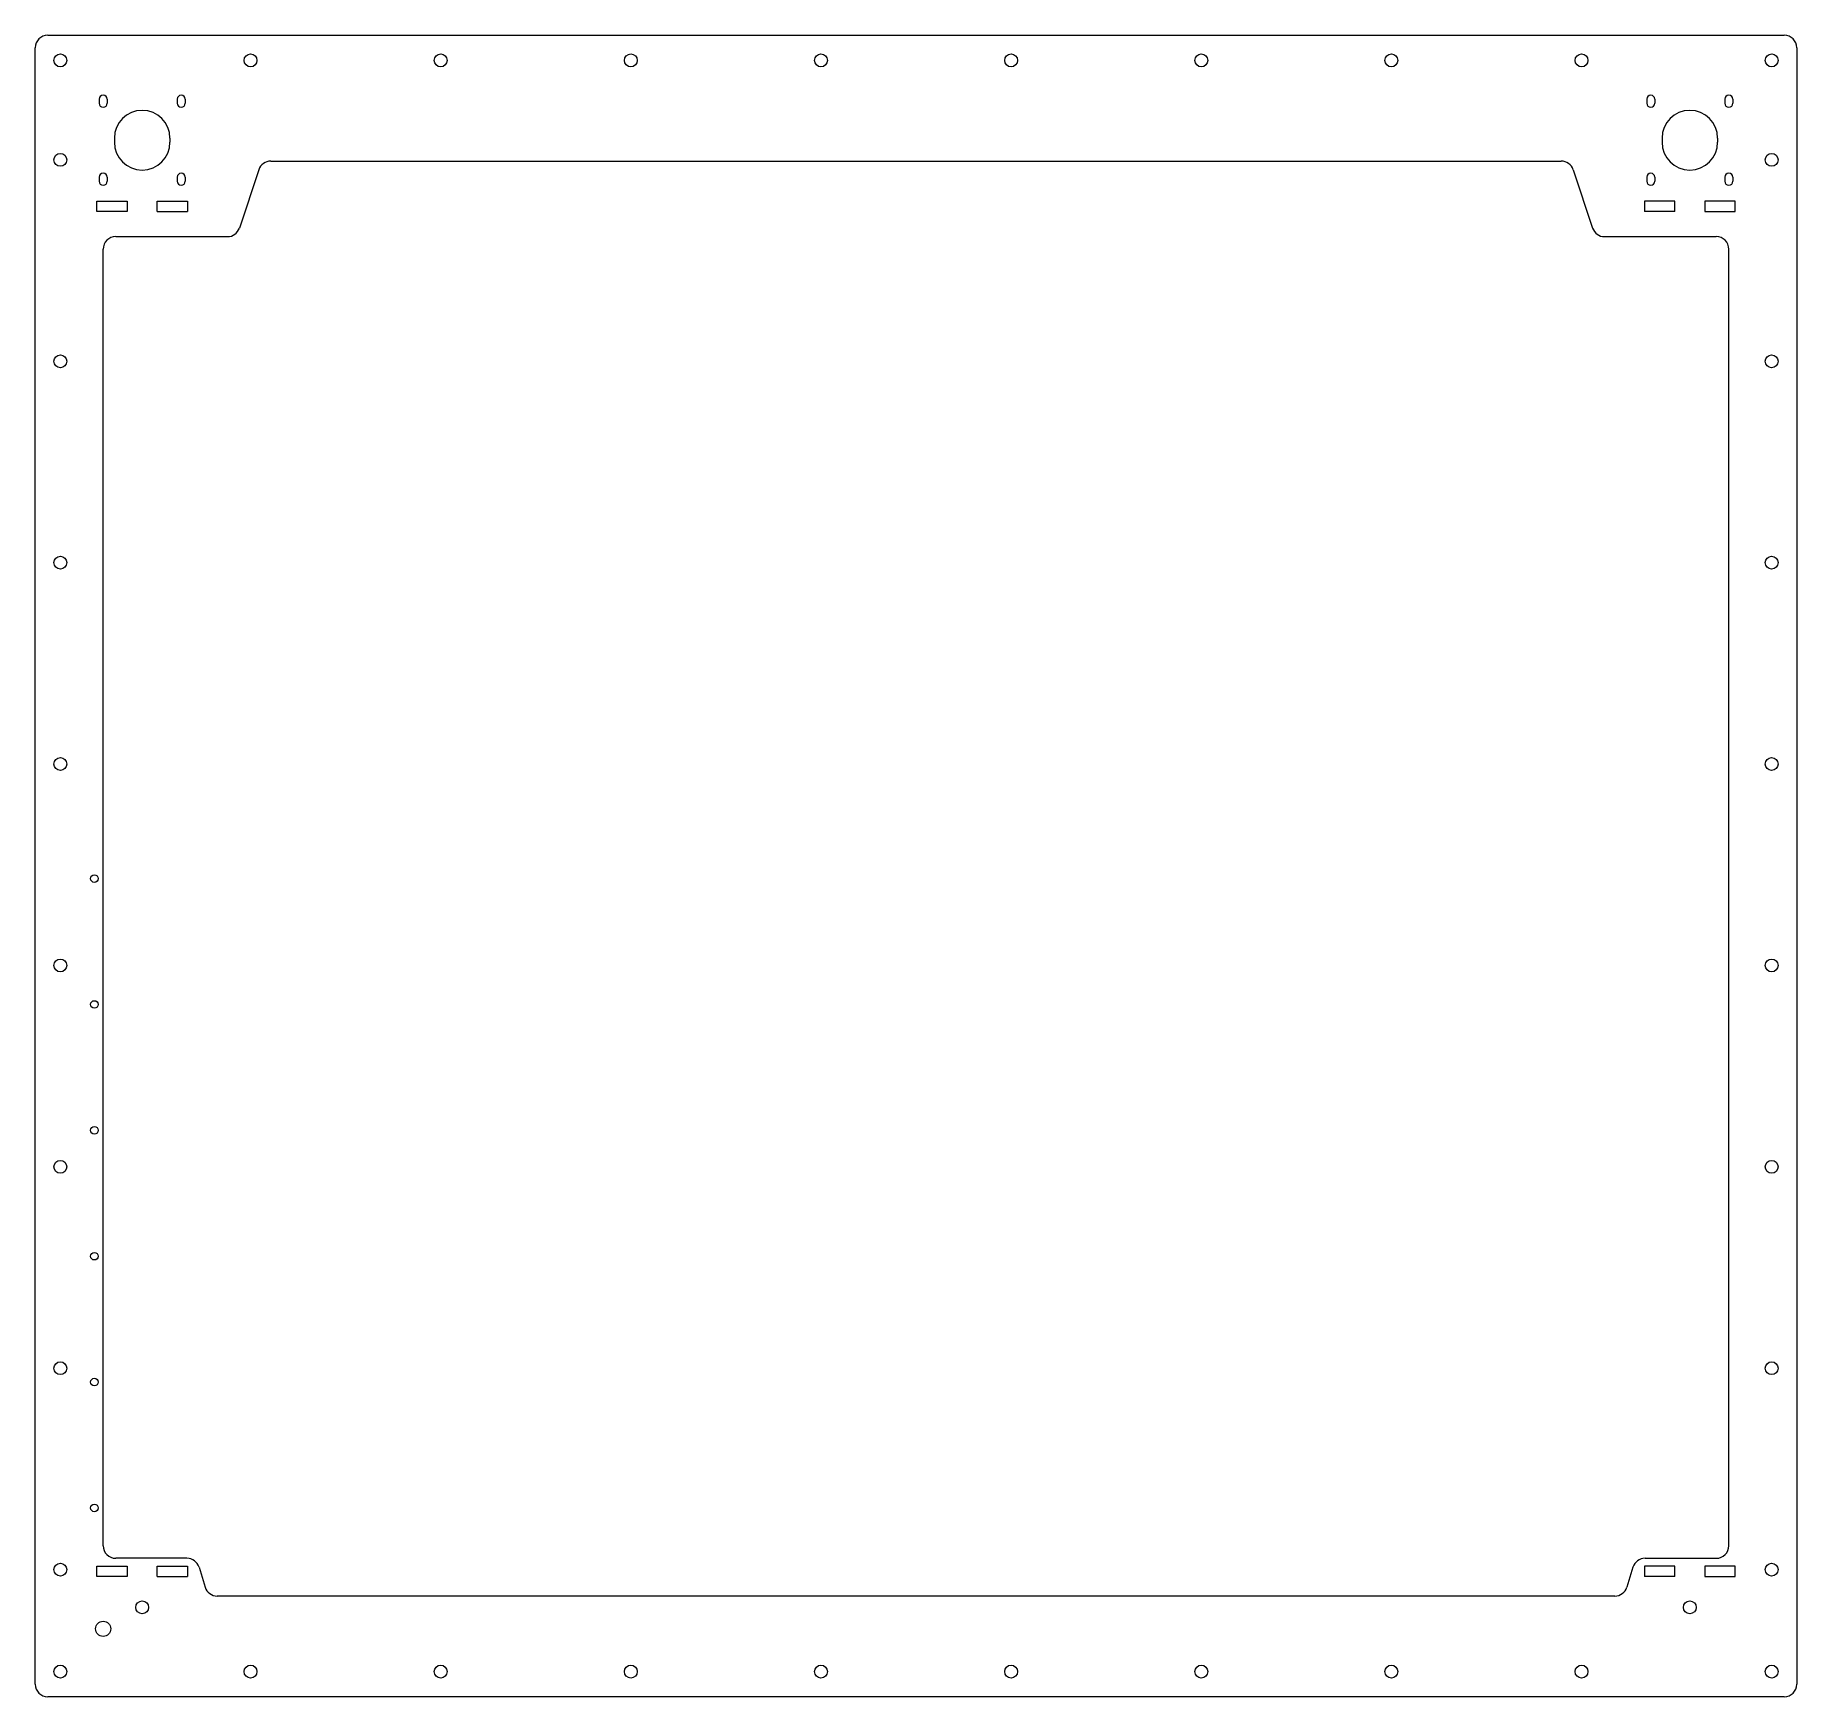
# Model space of a CAD drawing. Header units: millimetres. Extents: x -334 to 366, y -316 to 344.
import ezdxf

# ---------------------------------------------------------------- set-up
doc = ezdxf.new("R2010")
doc.units = ezdxf.units.MM

msp = doc.modelspace()

# ---------------------------------------------------------------- linework, layer by layer
at = {"color": 7, "linetype": 'Continuous', "lineweight": 15}
for p, q in [((-329.25, 344.25), (360.75, 344.25)), ((-334.25, -310.75), (-334.25, 339.25)), ((365.75, 339.25), (365.75, -310.75)), ((-308.85, 318.85), (-308.85, 317.25)), ((-305.65, 318.85), (-305.65, 317.25)), ((-277.85, 318.85), (-277.85, 317.25)), ((-274.65, 318.85), (-274.65, 317.25)), ((306.15, 318.85), (306.15, 317.25)), ((309.35, 318.85), (309.35, 317.25)), ((337.15, 318.85), (337.15, 317.25)), ((340.35, 318.85), (340.35, 317.25)), ((-302.8, 303.35), (-302.8, 301.75)), ((-280.7, 303.35), (-280.7, 301.75)), ((312.2, 303.35), (312.2, 301.75)), ((334.3, 303.35), (334.3, 301.75)), ((-240.65, 294.25), (272.15, 294.25)), ((-308.85, 287.85), (-308.85, 286.25)), ((-305.65, 287.85), (-305.65, 286.25)), ((-277.85, 287.85), (-277.85, 286.25)), ((-274.65, 287.85), (-274.65, 286.25)), ((-245.39, 290.83), (-253.11, 267.67)), ((276.89, 290.83), (284.61, 267.67)), ((306.15, 287.85), (306.15, 286.25)), ((309.35, 287.85), (309.35, 286.25)), ((337.15, 287.85), (337.15, 286.25)), ((340.35, 287.85), (340.35, 286.25)), ((-309.75, 278.35), (-297.75, 278.35)), ((-309.75, 274.25), (-309.75, 278.35)), ((-297.75, 274.25), (-309.75, 274.25)), ((-297.75, 278.35), (-297.75, 274.25)), ((-285.75, 274.25), (-285.75, 278.35)), ((-285.75, 278.35), (-273.75, 278.35)), ((-285.75, 274.25), (-273.75, 274.25)), ((-273.75, 278.35), (-273.75, 274.25)), ((317.25, 278.35), (305.25, 278.35)), ((305.25, 278.35), (305.25, 274.25)), ((317.25, 274.25), (305.25, 274.25)), ((317.25, 274.25), (317.25, 278.35)), ((341.25, 278.35), (329.25, 278.35)), ((329.25, 278.35), (329.25, 274.25)), ((329.25, 274.25), (341.25, 274.25)), ((341.25, 274.25), (341.25, 278.35)), ((-307.25, -255.75), (-307.25, 259.25)), ((-302.25, 264.25), (-257.85, 264.25)), ((289.35, 264.25), (333.75, 264.25)), ((338.75, -255.75), (338.75, 259.25)), ((-309.75, -263.86), (-297.75, -263.86)), ((-309.75, -267.96), (-309.75, -263.86)), ((-273.95, -260.75), (-302.25, -260.75)), ((-297.75, -263.86), (-297.75, -267.96)), ((-285.75, -267.96), (-285.75, -263.86)), ((-285.75, -263.86), (-273.75, -263.86)), ((-273.75, -263.86), (-273.75, -267.96)), ((-269.17, -264.28), (-266.73, -272.22)), ((300.67, -264.28), (298.23, -272.22)), ((317.25, -263.86), (305.25, -263.86)), ((305.25, -263.86), (305.25, -267.96)), ((305.45, -260.75), (333.75, -260.75)), ((317.25, -267.96), (317.25, -263.86)), ((341.25, -263.86), (329.25, -263.86)), ((329.25, -263.86), (329.25, -267.96)), ((341.25, -267.96), (341.25, -263.86)), ((-297.75, -267.96), (-309.75, -267.96)), ((-285.75, -267.96), (-273.75, -267.96)), ((317.25, -267.96), (305.25, -267.96)), ((329.25, -267.96), (341.25, -267.96)), ((293.45, -275.75), (-261.95, -275.75)), ((360.75, -315.75), (-329.25, -315.75))]:
    msp.add_line(p, q, dxfattribs=at)
for centre, radius in [((-324.25, 334.25), 2.55), ((-248.69, 334.25), 2.55), ((-173.13, 334.25), 2.55), ((-97.57, 334.25), 2.55), ((-22.01, 334.25), 2.55), ((53.55, 334.25), 2.55), ((129.11, 334.25), 2.55), ((204.67, 334.25), 2.55), ((280.23, 334.25), 2.55), ((355.79, 334.25), 2.55), ((-324.25, 294.75), 2.55), ((355.75, 294.75), 2.55), ((-324.25, 214.75), 2.55), ((355.75, 214.75), 2.55), ((-324.25, 134.75), 2.55), ((355.75, 134.75), 2.55), ((-324.25, 54.75), 2.55), ((355.75, 54.75), 2.55), ((-310.75, 9.25), 1.5), ((-324.25, -25.25), 2.55), ((355.75, -25.25), 2.55), ((-310.75, -40.75), 1.5), ((-310.75, -90.75), 1.5), ((-324.25, -105.25), 2.55), ((355.75, -105.25), 2.55), ((-310.75, -140.75), 1.5), ((-324.25, -185.25), 2.55), ((355.75, -185.25), 2.55), ((-310.75, -190.75), 1.5), ((-310.75, -240.75), 1.5), ((-324.25, -265.25), 2.55), ((355.75, -265.25), 2.55), ((-291.75, -280.25), 2.55), ((323.25, -280.25), 2.55), ((-307.25, -288.75), 3), ((-324.25, -305.75), 2.55), ((-248.69, -305.75), 2.55), ((-173.13, -305.75), 2.55), ((-97.57, -305.75), 2.55), ((-22.01, -305.75), 2.55), ((53.55, -305.75), 2.55), ((129.11, -305.75), 2.55), ((204.67, -305.75), 2.55), ((280.23, -305.75), 2.55), ((355.79, -305.75), 2.55)]:
    msp.add_circle(centre, radius, dxfattribs=at)
for centre, radius, start, end in [((-329.25, 339.25), 5, 90, 180), ((360.75, 339.25), 5, 0, 90), ((-307.25, 318.85), 1.6, 360, 180), ((-307.25, 317.25), 1.6, 180, 360), ((-276.25, 318.85), 1.6, 0, 180), ((-276.25, 317.25), 1.6, 180, 0), ((307.75, 318.85), 1.6, 360, 180), ((307.75, 317.25), 1.6, 180, 360), ((338.75, 318.85), 1.6, 360, 180), ((338.75, 317.25), 1.6, 180, 0), ((-291.75, 303.35), 11.05, 0, 180), ((323.25, 303.35), 11.05, 0, 180), ((-291.75, 301.75), 11.05, 180, 0), ((323.25, 301.75), 11.05, 180, 0), ((-240.65, 289.25), 5, 90, 161.56505), ((272.15, 289.25), 5, 18.43495, 90), ((-307.25, 287.85), 1.6, 0, 180), ((-276.25, 287.85), 1.6, 0, 180), ((307.75, 287.85), 1.6, 0, 180), ((338.75, 287.85), 1.6, 360, 180), ((-307.25, 286.25), 1.6, 180, 0), ((-276.25, 286.25), 1.6, 180, 360), ((307.75, 286.25), 1.6, 180, 0), ((338.75, 286.25), 1.6, 180, 0), ((-257.85, 269.25), 5, 270, 341.56505), ((289.35, 269.25), 5, 198.43495, 270), ((-302.25, 259.25), 5, 90, 180), ((333.75, 259.25), 5, 0, 90), ((-302.25, -255.75), 5, 180, 270), ((333.75, -255.75), 5, 270, 360), ((-273.95, -265.75), 5, 17.06228, 90), ((305.45, -265.75), 5, 90, 162.93772), ((-261.95, -270.75), 5, 197.06228, 270), ((293.45, -270.75), 5, 270, 342.93772), ((-329.25, -310.75), 5, 180, 270), ((360.75, -310.75), 5, 270, 0)]:
    msp.add_arc(centre, radius, start, end, dxfattribs=at)

doc.saveas('drawing.dxf')
